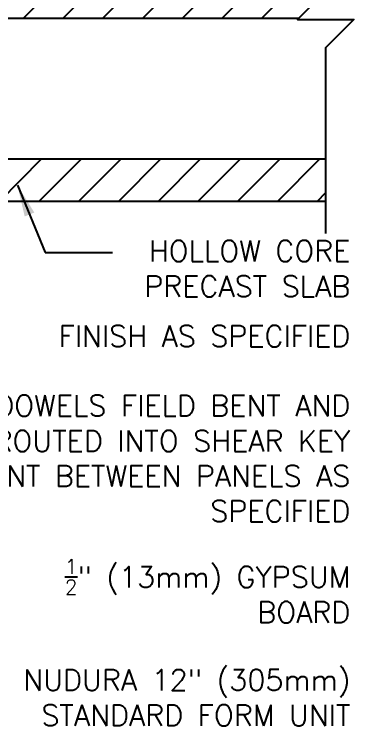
# Model space of a CAD drawing. Header units: inches. Extents: x 75 to 212, y 118 to 203.
# Drawn here: x 199.58 to 211.65, y 149.72 to 175.05 of the extents above; entities that cross this region are included whole.
import ezdxf

# ---------------------------------------------------------------- set-up
doc = ezdxf.new("R2010")
doc.units = ezdxf.units.IN
doc.header["$LTSCALE"] = 0.5
doc.header["$MEASUREMENT"] = 0
for name, color, linetype in [('HATCH', 12, 'Continuous'), ('line25', 2, 'Continuous'), ('LINE9', 9, 'Continuous'), ('TEXT', 4, 'Continuous')]:
    doc.layers.add(name, color=color, linetype=linetype)
doc.styles.add('DIM', font='romans.shx', dxfattribs={"width": 0.7})
doc.styles.add('ROMANS', font='romans.shx', dxfattribs={"height": 0.75})
doc.dimstyles.new('ext_12', dxfattribs={"dimscale": 12, "dimtxt": 0.09375, "dimasz": 0.09375, "dimexe": 0.09375, "dimexo": 0.0625, "dimgap": 0.0625, "dimtad": 1, "dimdec": 1, "dimzin": 3, "dimdsep": 46, "dimlunit": 4, "dimtxsty": 'DIM', "dimcen": 0.09, "dimdle": 0.09375, "dimclrt": 4, "dimadec": 0, "dimazin": 0, "dimtfac": 1, "dimtdec": 1, "dimtmove": 2, "dimatfit": 3, "dimfxl": 1, "dimfrac": 2, "dimtolj": 1, "dimtzin": 0, "dimarcsym": 0})
pattern_1 = [(45, (86.0887, 21.4948), (-0.707107, 0.707107), [])]

msp = doc.modelspace()

# ---------------------------------------------------------------- hatches: boundary and pattern name
at = {"layer": 'HATCH'}
h = msp.add_hatch(dxfattribs=at)
h.set_pattern_fill('ANSI31', color=256, scale=8, style=0)
h.set_pattern_definition(pattern_1)
h.paths.add_polyline_path([(209.694, 174.896), (210.655, 175.857), (210.655, 176.396), (186.767, 176.396), (186.767, 174.896)])
h = msp.add_hatch(dxfattribs=at)
h.set_pattern_fill('ANSI31', color=256, scale=8, style=0)
h.set_pattern_definition(pattern_1)
h.paths.add_polyline_path([(210.655, 168.396), (210.655, 169.896), (186.767, 169.896), (186.767, 168.396)])

# ---------------------------------------------------------------- linework, layer by layer
at = {"layer": 'line25'}
for p, q in [((186.767, 169.896), (210.655, 169.896)), ((186.767, 168.396), (210.655, 168.396))]:
    msp.add_line(p, q, dxfattribs=at)
msp.add_lwpolyline([(209.694, 174.896), (186.767, 174.896)], dxfattribs=at)
at = {"layer": 'LINE9'}
msp.add_lwpolyline([(210.655, 182.014), (210.655, 175.857), (209.655, 174.857), (210.655, 174.857), (211.655, 174.857), (210.655, 173.857), (210.655, 167.245)], dxfattribs=at)

# ---------------------------------------------------------------- texts
at = {"layer": 'TEXT', "char_height": 0.75, "attachment_point": 3, "style": 'ROMANS'}
for s, insert, width in [('HOLLOW CORE PRECAST SLAB', (211.532, 166.993), 12.93494), ('FINISH AS SPECIFIED', (211.532, 163.966), 15.67841), ('DOWELS FIELD BENT AND GROUTED INTO SHEAR KEY JOINT BETWEEN PANELS AS SPECIFIED', (211.532, 161.488), 17.21743), ('\\A1;{\\H0.7x;\\S1/2;}" (13mm) GYPSUM \\PBOARD', (211.532, 155.651), 17.21743), ('NUDURA 12" (305mm) STANDARD FORM UNIT', (211.532, 151.724), 17.21743)]:
    msp.add_mtext(s, dxfattribs=dict(at, insert=insert, width=width))

# ---------------------------------------------------------------- leaders
at = {"layer": 'TEXT'}
msp.add_leader([(199.69, 168.961), (200.674, 166.569), (203.074, 166.569)], dimstyle='ext_12', override={"dimgap": 0.0625, "dimtad": 0}, dxfattribs=at)

doc.saveas('drawing.dxf')
